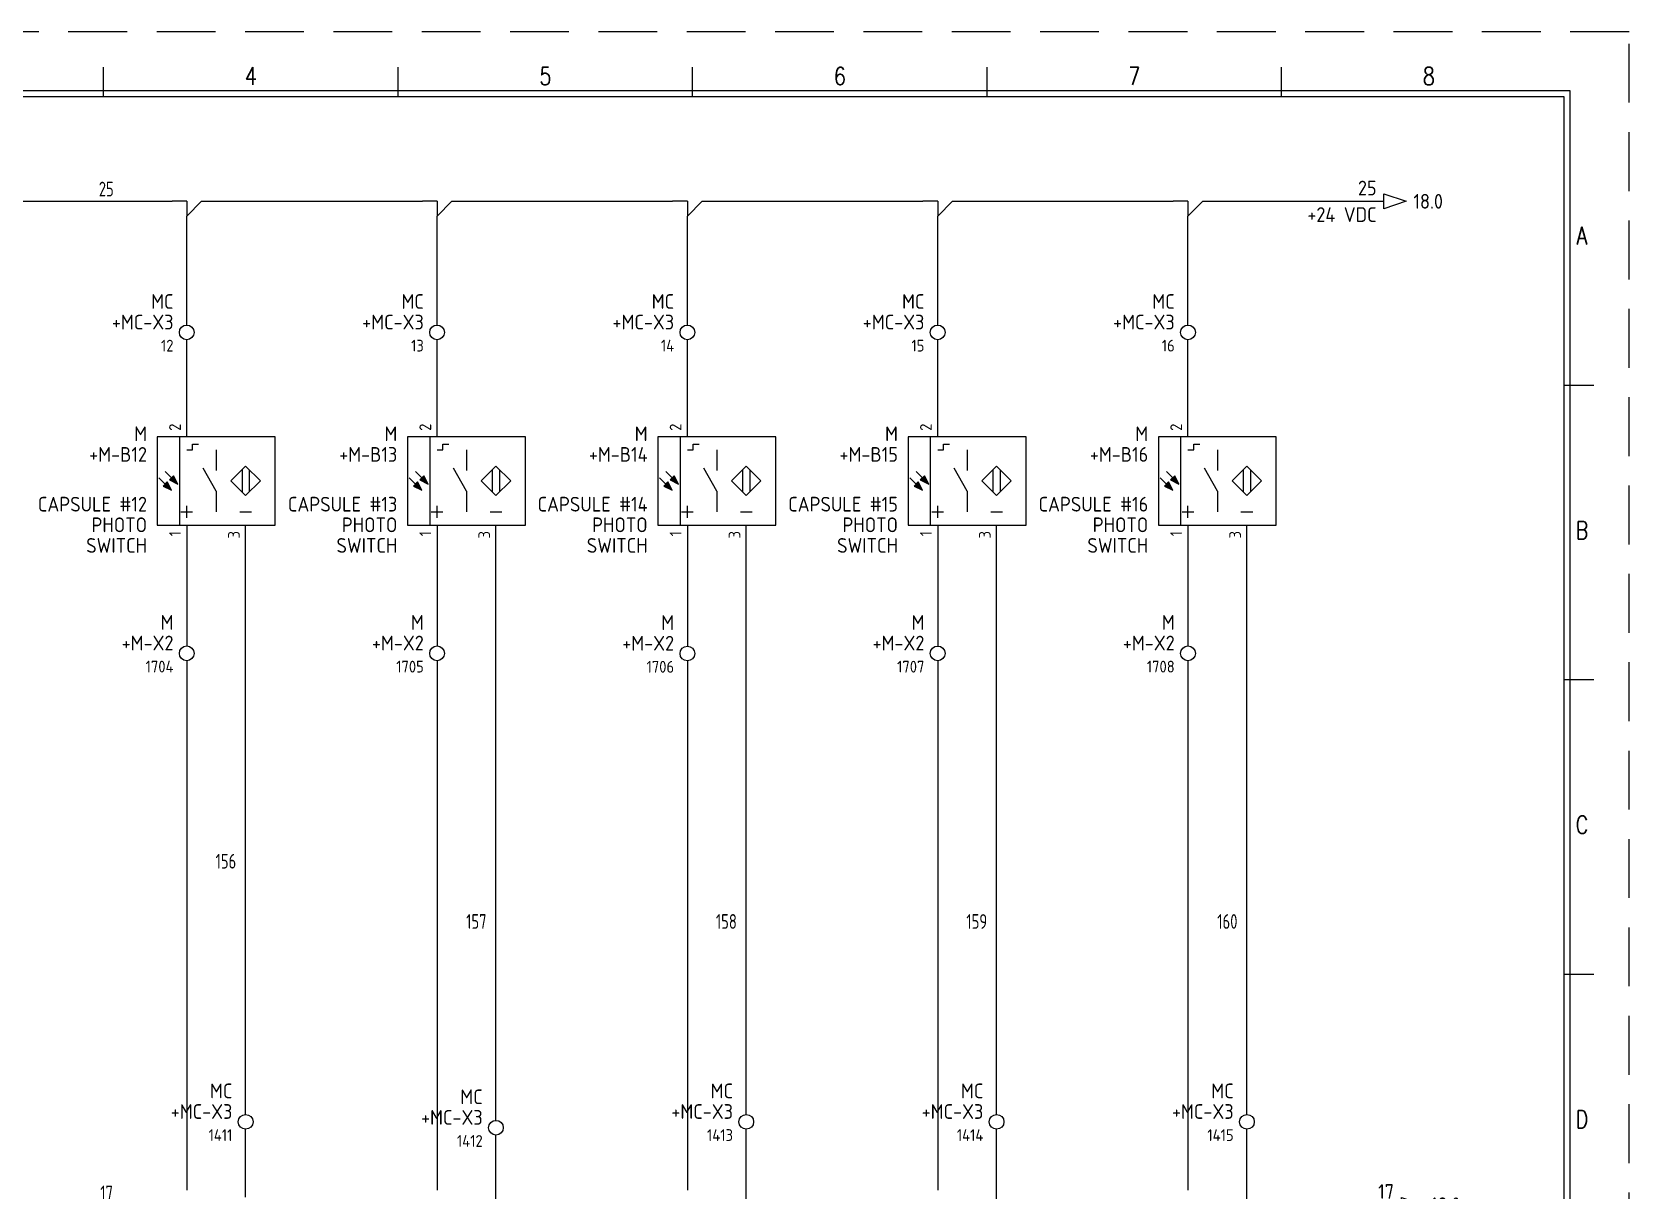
# Model space of a CAD drawing. Header units: millimetres. Extents: x 0 to 420, y 0 to 297.
# Drawn here: x 148.8 to 420, y 100.4 to 297 of the extents above; entities that cross this region are included whole.
import ezdxf
from ezdxf.enums import TextEntityAlignment as Align

# ---------------------------------------------------------------- set-up
doc = ezdxf.new("R2010")
doc.units = ezdxf.units.MM
doc.header["$LTSCALE"] = 10
doc.linetypes.add('DASHEDX2', pattern=[1.5, 1, -0.5])
doc.layers.get('0').update_dxf_attribs({"linetype": 'CONTINUOUS'})
for name, color, linetype in [('BLU_1.0mm^2', 5, 'CONTINUOUS'), ('COMMENT', 4, 'CONTINUOUS'), ('DESC', 150, 'CONTINUOUS'), ('GRN_1.0mm^2', 3, 'CONTINUOUS'), ('GRY_0.5mm^2', 9, 'CONTINUOUS'), ('LOC', 8, 'CONTINUOUS'), ('SYMS', 7, 'CONTINUOUS'), ('TAGS', 150, 'CONTINUOUS'), ('TERMS', 123, 'CONTINUOUS'), ('WIRENO', 72, 'CONTINUOUS'), ('WIREREF', 52, 'CONTINUOUS'), ('XREF', 7, 'CONTINUOUS'), ('ZUWAKU', 7, 'CONTINUOUS')]:
    doc.layers.add(name, color=color, linetype=linetype)
doc.styles.get("Standard").update_dxf_attribs({"font": 'romans', "width": 0.8, "bigfont": 'extfont'})
doc.styles.add('WD_IEC', font='isocp2.shx', dxfattribs={"width": 0.9, "height": 4, "bigfont": 'extfont2.shx'})

# ---------------------------------------------------------------- blocks, each defined once
blk = doc.blocks.new('HA1S1')
blk.add_lwpolyline([(0, 1.25), (3.75, 0), (0, -1.25)], close=True)
at = {"style": 'WD_IEC'}
for tag, height, flags, p in [('WIRENO', 2.5, 8, (-1.25, 1)), ('SIGCODE', 1, 1, (5, 1.8))]:
    blk.add_attdef(tag, text='', height=height, dxfattribs=dict(at, flags=flags)).set_placement(p, align=Align.RIGHT)
at = {"style": 'WD_IEC', "flags": 1}
blk.add_attdef('X4TERM01', (0, 0), '', height=0.32, dxfattribs=at)
at = {"style": 'WD_IEC'}
blk.add_attdef('XREF', text='', height=2.5, dxfattribs=at).set_placement((5, 0), align=Align.MIDDLE_LEFT)
blk.add_attdef('DESC1', text='', height=2.5, dxfattribs=at).set_placement((-1.25, -1), align=Align.TOP_RIGHT)
blk = doc.blocks.new('VPX11PE3R')
for p, q in [((-1.25, 7.5), (-1.25, -7.5)), ((1, 5.25), (1, 6.25)), ((1, 6.25), (2, 6.25)), ((0, 5.25), (1, 5.25)), ((5, 5.25), (5, 1.75)), ((-3.66, -0.53), (-4.72, 0.53)), ((-2.59, 0.53), (-3.66, 1.59)), ((-2.24, 0.88), (-2.95, 0.18)), ((-2.95, 0.18), (-1.53, -0.53)), ((-1.53, -0.53), (-2.24, 0.88)), ((5, -1.75), (2.81, 2.19)), ((9.38, 1.87), (9.38, -1.88)), ((10.62, 1.87), (10.62, -1.88)), ((-3.3, -0.18), (-4.01, -0.88)), ((-4.01, -0.88), (-2.59, -1.59)), ((-2.59, -1.59), (-3.3, -0.18)), ((5, -1.75), (5, -5.25)), ((-1, -5.25), (1, -5.25)), ((0, -6.25), (0, -4.25)), ((9, -5.25), (11, -5.25))]:
    blk.add_line(p, q)
for points in [[(-5, -7.5), (15, -7.5), (15, 7.5), (-5, 7.5)], [(10, 2.5), (12.5, 0), (10, -2.5), (7.5, 0)]]:
    blk.add_lwpolyline(points, close=True)
for points in [[(-2.24, 0.88), (-2.95, 0.18), (-1.53, -0.53)], [(-3.3, -0.18), (-4.01, -0.88), (-2.59, -1.59)]]:
    blk.add_solid(points)
at = {"style": 'WD_IEC'}
blk.add_attdef('TERM02', (-1, 8.5), '', height=2, rotation=90, dxfattribs=at)
for tag, p in [('INST', (-6.75, 10.25)), ('LOC', (-6.75, 6.75)), ('TAG1', (-6.75, 3.25)), ('DESC1', (-6.75, -5.2)), ('DESC2', (-6.75, -8.7)), ('DESC3', (-6.75, -12.2))]:
    blk.add_attdef(tag, text='', height=2.5, dxfattribs=at).set_placement(p, align=Align.RIGHT)
at = {"style": 'WD_IEC', "flags": 1}
for tag, p, height in [('X2TERM02', (0, 7.5), 0.32), ('MFG', (17.75, 6.5), 1.5), ('CAT', (17.75, 4), 1.5), ('ASSYCODE', (16, -4), 1), ('FAMILY', (16, -5.5), 1), ('X8TERM01', (0, -7.5), 0.32), ('X8TERM03', (10, -7.5), 0.32), ('CATDESC', (16, -7), 1)]:
    blk.add_attdef(tag, p, '', height=height, dxfattribs=at)
at = {"lineweight": 15, "style": 'WD_IEC'}
blk.add_attdef('XREF', text='', height=2.5, dxfattribs=at).set_placement((-6.75, -1.35), align=Align.RIGHT)
at = {"style": 'WD_IEC'}
for tag, p in [('TERM01', (-1, -8.5)), ('TERM03', (9, -8.5))]:
    blk.add_attdef(tag, text='', height=2, rotation=90, dxfattribs=at).set_placement(p, align=Align.RIGHT)
blk = doc.blocks.new('VT0002')
blk.add_circle((0, 0), 1.25)
at = {"style": 'WD_IEC', "flags": 1}
for tag, p, height in [('ASSYCODE', (2.75, 10.75), 1), ('CATDESC', (2.75, 9.25), 1), ('MFG', (2.75, 7.25), 1.5), ('CAT', (2.75, 4.75), 1.5), ('X4TERM01', (-1.25, 0), 0.32), ('X4PIN01', (-1.25, 1), 0.4), ('X4TERMDESC01', (-1.25, 0.5), 0.4), ('X2TERM01', (0, 1.25), 0.32), ('X2PIN01', (0, 2.25), 0.4), ('X2TERMDESC01', (0, 1.75), 0.4), ('X8PIN01', (0, -0.25), 0.4), ('X1TERM01', (1.25, 0), 0.32), ('X1PIN01', (1.25, 1), 0.4), ('X1TERMDESC01', (1.25, 0.5), 0.4), ('X8TERM01', (0, -1.25), 0.32), ('X8TERMDESC01', (0, -0.75), 0.4), ('STRIPSEQ', (0, -3), 0.4), ('LINKTERM', (0, -2), 0.4)]:
    blk.add_attdef(tag, p, '', height=height, dxfattribs=at)
at = {"style": 'WD_IEC'}
for tag, p in [('INST', (-2.25, 7.5)), ('LOC', (-2.25, 4))]:
    blk.add_attdef(tag, text='', height=2.5, dxfattribs=at).set_placement(p, align=Align.RIGHT)
at = {"style": 'WD_IEC', "flags": 8}
for tag, height, p in [('TAGSTRIP', 2.5, (-2.25, 0.5)), ('TERM01', 2, (-2.25, -3.25))]:
    blk.add_attdef(tag, text='', height=height, dxfattribs=at).set_placement(p, align=Align.RIGHT)
blk = doc.blocks.new('WD_WNH')
at = {"linetype": 'Continuous', "style": 'WD_IEC', "width": 0.8}
blk.add_attdef('WIRENO', text='', height=2.5, dxfattribs=at).set_placement((0, 0.75), align=Align.CENTER)
at = {"style": 'WD_IEC', "flags": 1}
for tag, p in [('W08USER', (0, 0.375)), ('W04USER', (0, 0.875)), ('W05USER', (0, 0.75)), ('W09USER', (0, 0.25)), ('W03USER', (0, 1)), ('W06USER', (0, 0.625)), ('W07USER', (0, 0.5)), ('W02USER', (0, 1.125)), ('W01USER', (0, 1.25)), ('W10USER', (0, 0.125))]:
    blk.add_attdef(tag, text='', height=0.08, dxfattribs=at).set_placement(p, align=Align.CENTER)
blk = doc.blocks.new('WD_WNV')
at = {"linetype": 'Continuous', "style": 'WD_IEC', "width": 0.8}
blk.add_attdef('WIRENO', text='', height=2.5, dxfattribs=at).set_placement((-1.6, 0), align=Align.MIDDLE_RIGHT)
at = {"style": 'WD_IEC', "flags": 1}
for tag, p in [('W08USER', (-1, 0.375)), ('W04USER', (-1, 0.875)), ('W05USER', (-1, 0.75)), ('W09USER', (-1, 0.25)), ('W03USER', (-1, 1)), ('W06USER', (-1, 0.625)), ('W07USER', (-1, 0.5)), ('W02USER', (-1, 1.125)), ('W01USER', (-1, 1.25)), ('W10USER', (-1, 0.125))]:
    blk.add_attdef(tag, text='', height=0.08, dxfattribs=at).set_placement(p, align=Align.CENTER)
blk = doc.blocks.new('JIS_border_a3(L)')
at = {"layer": 'ZUWAKU', "color": 5, "linetype": 'DASHEDX2'}
for p, q in [((420, 297), (0, 297)), ((420, 0), (420, 297))]:
    blk.add_line(p, q, dxfattribs=at)
at = {"layer": 'ZUWAKU'}
for p, q in [((161, 286), (161, 291)), ((211, 286), (211, 291)), ((261, 286), (261, 291)), ((311, 286), (311, 291)), ((361, 286), (361, 291)), ((414, 237), (409, 237)), ((414, 187), (409, 187)), ((414, 137), (409, 137))]:
    blk.add_line(p, q, dxfattribs=at)
at = {"layer": 'ZUWAKU', "color": 5}
for p, q in [((410, 287), (10, 287)), ((409, 286), (11, 286)), ((409, 11), (409, 286)), ((410, 10), (410, 287))]:
    blk.add_line(p, q, dxfattribs=at)
at = {"layer": 'COMMENT', "width": 0.8}
for s, p in [('4', (186, 289.5)), ('5', (236, 289.5)), ('6', (286, 289.5)), ('7', (336, 289.5)), ('8', (386, 289.5)), ('A', (412, 262.43)), ('B', (412, 212.43)), ('C', (412, 162.43)), ('D', (412, 112.43))]:
    blk.add_text(s, height=3, dxfattribs=at).set_placement(p, align=Align.MIDDLE)
blk = doc.blocks.new('HT0_184')
for p, q in [((0, 0), (-2.5, 0)), ((0, 0), (0, -2.5)), ((0, -2.5), (2.5, 0))]:
    blk.add_line(p, q)
at = {"style": 'WD_IEC', "flags": 1}
for tag, p in [('X4TERM01', (-2.5, 0)), ('X1TERM01', (2.5, 0)), ('X8TERM01', (0, -2.5)), ('WDWSEQ', (1.53, -1.26))]:
    blk.add_attdef(tag, p, '', height=0.4, dxfattribs=at)

msp = doc.modelspace()

# ---------------------------------------------------------------- linework, layer by layer
at = {"layer": 'BLU_1.0mm^2', "ltscale": 4}
for p, q in [((135.07, 268.25), (172.61, 268.25)), ((177.61, 268.25), (215.11, 268.25)), ((220.11, 268.25), (257.61, 268.25)), ((262.61, 268.25), (300.11, 268.25)), ((305.11, 268.25), (342.61, 268.25)), ((347.61, 268.25), (378.38, 268.25)), ((175.11, 247.25), (175.11, 265.75)), ((217.61, 247.25), (217.61, 265.75)), ((260.11, 247.25), (260.11, 265.75)), ((302.61, 247.25), (302.61, 265.75)), ((345.11, 247.25), (345.11, 265.75)), ((175.11, 228.29), (175.11, 244.75)), ((217.61, 228.29), (217.61, 244.75)), ((260.11, 228.29), (260.11, 244.75)), ((302.61, 228.29), (302.61, 244.75)), ((345.11, 228.29), (345.11, 244.75)), ((175.11, 213.29), (175.11, 192.77)), ((185.11, 113.25), (185.11, 213.29)), ((217.61, 213.29), (217.61, 192.77)), ((260.11, 213.29), (260.11, 192.74)), ((302.61, 213.29), (302.61, 192.76)), ((345.11, 213.29), (345.11, 192.77))]:
    msp.add_line(p, q, dxfattribs=at)
at = {"layer": 'BLU_1.0mm^2'}
for p, q in [((227.61, 112.25), (227.61, 213.29)), ((270.11, 113.25), (270.11, 213.29)), ((312.61, 113.25), (312.61, 213.29)), ((355.11, 113.25), (355.11, 213.29))]:
    msp.add_line(p, q, dxfattribs=at)
at = {"layer": 'GRN_1.0mm^2'}
for p, q in [((175.11, 190.27), (175.11, 100.42)), ((260.11, 190.24), (260.11, 100.42))]:
    msp.add_line(p, q, dxfattribs=at)
at = {"layer": 'GRN_1.0mm^2', "ltscale": 4}
for p, q in [((217.61, 190.27), (217.61, 100.42)), ((302.61, 190.26), (302.61, 100.42)), ((345.11, 190.27), (345.11, 100.42))]:
    msp.add_line(p, q, dxfattribs=at)
at = {"layer": 'GRY_0.5mm^2', "ltscale": 4}
msp.add_line((185.11, 99.19), (185.11, 110.75), dxfattribs=at)
at = {"layer": 'GRY_0.5mm^2'}
for p, q in [((227.61, 78.74), (227.61, 109.75)), ((270.11, 78.74), (270.11, 110.75)), ((312.61, 78.74), (312.61, 110.75)), ((355.11, 78.74), (355.11, 110.75))]:
    msp.add_line(p, q, dxfattribs=at)

# ---------------------------------------------------------------- block references
msp.add_blockref('JIS_border_a3(L)', (0, 0))
at = {"layer": 'BLU_1.0mm^2'}
for p in [(175.11, 268.25), (217.61, 268.25), (260.11, 268.25), (302.61, 268.25), (345.11, 268.25)]:
    msp.add_blockref('HT0_184', p, dxfattribs=at)
at = {"layer": 'SYMS', "ltscale": 4}
ref = msp.add_blockref('HA1S1', (378.38, 268.25), dxfattribs=at)
ref.add_attrib('WIRENO', '25', dxfattribs={"layer": 'WIREREF', "height": 2.5, "style": 'WD_IEC', "flags": 8}).set_placement((377.13, 269.25), align=Align.RIGHT)
ref.add_attrib('DESC1', '+24 VDC', dxfattribs={"layer": 'DESC', "height": 2.5, "style": 'WD_IEC'}).set_placement((377.13, 267.25), align=Align.TOP_RIGHT)
ref.add_attrib('XREF', '18.0', dxfattribs={"layer": 'XREF', "height": 2.5, "style": 'WD_IEC'}).set_placement((383.38, 268.25), align=Align.MIDDLE_LEFT)
at = {"layer": 'SYMS'}
ref = msp.add_blockref('VT0002', (175.11, 246), dxfattribs=at)
ref.add_attrib('TAGSTRIP', '+MC-X3', dxfattribs={"layer": 'TAGS', "height": 2.5, "style": 'WD_IEC', "flags": 8}).set_placement((172.86, 246.5), align=Align.RIGHT)
ref.add_attrib('LOC', 'MC', dxfattribs={"layer": 'LOC', "height": 2.5, "style": 'WD_IEC'}).set_placement((172.86, 250), align=Align.RIGHT)
ref.add_attrib('TERM01', '12', dxfattribs={"layer": 'TERMS', "height": 2, "style": 'WD_IEC', "flags": 8}).set_placement((172.86, 242.75), align=Align.RIGHT)
ref = msp.add_blockref('VT0002', (217.61, 246), dxfattribs=at)
ref.add_attrib('TAGSTRIP', '+MC-X3', dxfattribs={"layer": 'TAGS', "height": 2.5, "style": 'WD_IEC', "flags": 8}).set_placement((215.36, 246.5), align=Align.RIGHT)
ref.add_attrib('LOC', 'MC', dxfattribs={"layer": 'LOC', "height": 2.5, "style": 'WD_IEC'}).set_placement((215.36, 250), align=Align.RIGHT)
ref.add_attrib('TERM01', '13', dxfattribs={"layer": 'TERMS', "height": 2, "style": 'WD_IEC', "flags": 8}).set_placement((215.36, 242.75), align=Align.RIGHT)
ref = msp.add_blockref('VT0002', (260.11, 246), dxfattribs=at)
ref.add_attrib('TAGSTRIP', '+MC-X3', dxfattribs={"layer": 'TAGS', "height": 2.5, "style": 'WD_IEC', "flags": 8}).set_placement((257.86, 246.5), align=Align.RIGHT)
ref.add_attrib('LOC', 'MC', dxfattribs={"layer": 'LOC', "height": 2.5, "style": 'WD_IEC'}).set_placement((257.86, 250), align=Align.RIGHT)
ref.add_attrib('TERM01', '14', dxfattribs={"layer": 'TERMS', "height": 2, "style": 'WD_IEC', "flags": 8}).set_placement((257.86, 242.75), align=Align.RIGHT)
ref = msp.add_blockref('VT0002', (302.61, 246), dxfattribs=at)
ref.add_attrib('TAGSTRIP', '+MC-X3', dxfattribs={"layer": 'TAGS', "height": 2.5, "style": 'WD_IEC', "flags": 8}).set_placement((300.36, 246.5), align=Align.RIGHT)
ref.add_attrib('LOC', 'MC', dxfattribs={"layer": 'LOC', "height": 2.5, "style": 'WD_IEC'}).set_placement((300.36, 250), align=Align.RIGHT)
ref.add_attrib('TERM01', '15', dxfattribs={"layer": 'TERMS', "height": 2, "style": 'WD_IEC', "flags": 8}).set_placement((300.36, 242.75), align=Align.RIGHT)
ref = msp.add_blockref('VT0002', (345.11, 246), dxfattribs=at)
ref.add_attrib('TAGSTRIP', '+MC-X3', dxfattribs={"layer": 'TAGS', "height": 2.5, "style": 'WD_IEC', "flags": 8}).set_placement((342.86, 246.5), align=Align.RIGHT)
ref.add_attrib('LOC', 'MC', dxfattribs={"layer": 'LOC', "height": 2.5, "style": 'WD_IEC'}).set_placement((342.86, 250), align=Align.RIGHT)
ref.add_attrib('TERM01', '16', dxfattribs={"layer": 'TERMS', "height": 2, "style": 'WD_IEC', "flags": 8}).set_placement((342.86, 242.75), align=Align.RIGHT)
at = {"layer": 'SYMS', "ltscale": 4}
ref = msp.add_blockref('VPX11PE3R', (175.11, 220.79), dxfattribs=at)
ref.add_attrib('TAG1', '+M-B12', dxfattribs={"layer": 'TAGS', "height": 2.5, "style": 'WD_IEC'}).set_placement((168.36, 224.04), align=Align.RIGHT)
ref.add_attrib('LOC', 'M', dxfattribs={"layer": 'LOC', "height": 2.5, "style": 'WD_IEC'}).set_placement((168.36, 227.54), align=Align.RIGHT)
ref.add_attrib('DESC1', 'CAPSULE #12', dxfattribs={"layer": 'DESC', "height": 2.5, "style": 'WD_IEC'}).set_placement((168.36, 215.59), align=Align.RIGHT)
ref.add_attrib('DESC2', 'PHOTO', dxfattribs={"layer": 'DESC', "height": 2.5, "style": 'WD_IEC'}).set_placement((168.36, 212.09), align=Align.RIGHT)
ref.add_attrib('DESC3', 'SWITCH', dxfattribs={"layer": 'DESC', "height": 2.5, "style": 'WD_IEC'}).set_placement((168.36, 208.59), align=Align.RIGHT)
ref.add_attrib('TERM01', '1', dxfattribs={"layer": 'TERMS', "height": 2, "rotation": 90, "style": 'WD_IEC'}).set_placement((174.11, 212.29), align=Align.RIGHT)
ref.add_attrib('TERM02', '2', (174.11, 229.29), dxfattribs={"layer": 'TERMS', "height": 2, "rotation": 90, "style": 'WD_IEC'})
ref.add_attrib('TERM03', '3', dxfattribs={"layer": 'TERMS', "height": 2, "rotation": 90, "style": 'WD_IEC'}).set_placement((184.11, 212.29), align=Align.RIGHT)
ref = msp.add_blockref('VPX11PE3R', (217.61, 220.79), dxfattribs=at)
ref.add_attrib('TAG1', '+M-B13', dxfattribs={"layer": 'TAGS', "height": 2.5, "style": 'WD_IEC'}).set_placement((210.86, 224.04), align=Align.RIGHT)
ref.add_attrib('LOC', 'M', dxfattribs={"layer": 'LOC', "height": 2.5, "style": 'WD_IEC'}).set_placement((210.86, 227.54), align=Align.RIGHT)
ref.add_attrib('DESC1', 'CAPSULE #13', dxfattribs={"layer": 'DESC', "height": 2.5, "style": 'WD_IEC'}).set_placement((210.86, 215.59), align=Align.RIGHT)
ref.add_attrib('DESC2', 'PHOTO', dxfattribs={"layer": 'DESC', "height": 2.5, "style": 'WD_IEC'}).set_placement((210.86, 212.09), align=Align.RIGHT)
ref.add_attrib('DESC3', 'SWITCH', dxfattribs={"layer": 'DESC', "height": 2.5, "style": 'WD_IEC'}).set_placement((210.86, 208.59), align=Align.RIGHT)
ref.add_attrib('TERM01', '1', dxfattribs={"layer": 'TERMS', "height": 2, "rotation": 90, "style": 'WD_IEC'}).set_placement((216.61, 212.29), align=Align.RIGHT)
ref.add_attrib('TERM02', '2', (216.61, 229.29), dxfattribs={"layer": 'TERMS', "height": 2, "rotation": 90, "style": 'WD_IEC'})
ref.add_attrib('TERM03', '3', dxfattribs={"layer": 'TERMS', "height": 2, "rotation": 90, "style": 'WD_IEC'}).set_placement((226.61, 212.29), align=Align.RIGHT)
ref = msp.add_blockref('VPX11PE3R', (260.11, 220.79), dxfattribs=at)
ref.add_attrib('TAG1', '+M-B14', dxfattribs={"layer": 'TAGS', "height": 2.5, "style": 'WD_IEC'}).set_placement((253.36, 224.04), align=Align.RIGHT)
ref.add_attrib('LOC', 'M', dxfattribs={"layer": 'LOC', "height": 2.5, "style": 'WD_IEC'}).set_placement((253.36, 227.54), align=Align.RIGHT)
ref.add_attrib('DESC1', 'CAPSULE #14', dxfattribs={"layer": 'DESC', "height": 2.5, "style": 'WD_IEC'}).set_placement((253.36, 215.59), align=Align.RIGHT)
ref.add_attrib('DESC2', 'PHOTO', dxfattribs={"layer": 'DESC', "height": 2.5, "style": 'WD_IEC'}).set_placement((253.36, 212.09), align=Align.RIGHT)
ref.add_attrib('DESC3', 'SWITCH', dxfattribs={"layer": 'DESC', "height": 2.5, "style": 'WD_IEC'}).set_placement((253.36, 208.59), align=Align.RIGHT)
ref.add_attrib('TERM01', '1', dxfattribs={"layer": 'TERMS', "height": 2, "rotation": 90, "style": 'WD_IEC'}).set_placement((259.11, 212.29), align=Align.RIGHT)
ref.add_attrib('TERM02', '2', (259.11, 229.29), dxfattribs={"layer": 'TERMS', "height": 2, "rotation": 90, "style": 'WD_IEC'})
ref.add_attrib('TERM03', '3', dxfattribs={"layer": 'TERMS', "height": 2, "rotation": 90, "style": 'WD_IEC'}).set_placement((269.11, 212.29), align=Align.RIGHT)
ref = msp.add_blockref('VPX11PE3R', (302.61, 220.79), dxfattribs=at)
ref.add_attrib('TAG1', '+M-B15', dxfattribs={"layer": 'TAGS', "height": 2.5, "style": 'WD_IEC'}).set_placement((295.86, 224.04), align=Align.RIGHT)
ref.add_attrib('LOC', 'M', dxfattribs={"layer": 'LOC', "height": 2.5, "style": 'WD_IEC'}).set_placement((295.86, 227.54), align=Align.RIGHT)
ref.add_attrib('DESC1', 'CAPSULE #15', dxfattribs={"layer": 'DESC', "height": 2.5, "style": 'WD_IEC'}).set_placement((295.86, 215.59), align=Align.RIGHT)
ref.add_attrib('DESC2', 'PHOTO', dxfattribs={"layer": 'DESC', "height": 2.5, "style": 'WD_IEC'}).set_placement((295.86, 212.09), align=Align.RIGHT)
ref.add_attrib('DESC3', 'SWITCH', dxfattribs={"layer": 'DESC', "height": 2.5, "style": 'WD_IEC'}).set_placement((295.86, 208.59), align=Align.RIGHT)
ref.add_attrib('TERM01', '1', dxfattribs={"layer": 'TERMS', "height": 2, "rotation": 90, "style": 'WD_IEC'}).set_placement((301.61, 212.29), align=Align.RIGHT)
ref.add_attrib('TERM02', '2', (301.61, 229.29), dxfattribs={"layer": 'TERMS', "height": 2, "rotation": 90, "style": 'WD_IEC'})
ref.add_attrib('TERM03', '3', dxfattribs={"layer": 'TERMS', "height": 2, "rotation": 90, "style": 'WD_IEC'}).set_placement((311.61, 212.29), align=Align.RIGHT)
ref = msp.add_blockref('VPX11PE3R', (345.11, 220.79), dxfattribs=at)
ref.add_attrib('TAG1', '+M-B16', dxfattribs={"layer": 'TAGS', "height": 2.5, "style": 'WD_IEC'}).set_placement((338.36, 224.04), align=Align.RIGHT)
ref.add_attrib('LOC', 'M', dxfattribs={"layer": 'LOC', "height": 2.5, "style": 'WD_IEC'}).set_placement((338.36, 227.54), align=Align.RIGHT)
ref.add_attrib('DESC1', 'CAPSULE #16', dxfattribs={"layer": 'DESC', "height": 2.5, "style": 'WD_IEC'}).set_placement((338.36, 215.59), align=Align.RIGHT)
ref.add_attrib('DESC2', 'PHOTO', dxfattribs={"layer": 'DESC', "height": 2.5, "style": 'WD_IEC'}).set_placement((338.36, 212.09), align=Align.RIGHT)
ref.add_attrib('DESC3', 'SWITCH', dxfattribs={"layer": 'DESC', "height": 2.5, "style": 'WD_IEC'}).set_placement((338.36, 208.59), align=Align.RIGHT)
ref.add_attrib('TERM01', '1', dxfattribs={"layer": 'TERMS', "height": 2, "rotation": 90, "style": 'WD_IEC'}).set_placement((344.11, 212.29), align=Align.RIGHT)
ref.add_attrib('TERM02', '2', (344.11, 229.29), dxfattribs={"layer": 'TERMS', "height": 2, "rotation": 90, "style": 'WD_IEC'})
ref.add_attrib('TERM03', '3', dxfattribs={"layer": 'TERMS', "height": 2, "rotation": 90, "style": 'WD_IEC'}).set_placement((354.11, 212.29), align=Align.RIGHT)
ref = msp.add_blockref('VT0002', (175.11, 191.52), dxfattribs=at)
ref.add_attrib('TAGSTRIP', '+M-X2', dxfattribs={"layer": 'TAGS', "height": 2.5, "style": 'WD_IEC', "flags": 8}).set_placement((172.86, 192.02), align=Align.RIGHT)
ref.add_attrib('LOC', 'M', dxfattribs={"layer": 'LOC', "height": 2.5, "style": 'WD_IEC'}).set_placement((172.86, 195.52), align=Align.RIGHT)
ref.add_attrib('TERM01', '1704', dxfattribs={"layer": 'TERMS', "height": 2, "style": 'WD_IEC', "flags": 8}).set_placement((172.86, 188.27), align=Align.RIGHT)
ref = msp.add_blockref('VT0002', (217.61, 191.52), dxfattribs=at)
ref.add_attrib('TAGSTRIP', '+M-X2', dxfattribs={"layer": 'TAGS', "height": 2.5, "style": 'WD_IEC', "flags": 8}).set_placement((215.36, 192.02), align=Align.RIGHT)
ref.add_attrib('LOC', 'M', dxfattribs={"layer": 'LOC', "height": 2.5, "style": 'WD_IEC'}).set_placement((215.36, 195.52), align=Align.RIGHT)
ref.add_attrib('TERM01', '1705', dxfattribs={"layer": 'TERMS', "height": 2, "style": 'WD_IEC', "flags": 8}).set_placement((215.36, 188.27), align=Align.RIGHT)
ref = msp.add_blockref('VT0002', (260.11, 191.49), dxfattribs=at)
ref.add_attrib('TAGSTRIP', '+M-X2', dxfattribs={"layer": 'TAGS', "height": 2.5, "style": 'WD_IEC', "flags": 8}).set_placement((257.86, 191.99), align=Align.RIGHT)
ref.add_attrib('LOC', 'M', dxfattribs={"layer": 'LOC', "height": 2.5, "style": 'WD_IEC'}).set_placement((257.86, 195.49), align=Align.RIGHT)
ref.add_attrib('TERM01', '1706', dxfattribs={"layer": 'TERMS', "height": 2, "style": 'WD_IEC', "flags": 8}).set_placement((257.86, 188.24), align=Align.RIGHT)
ref = msp.add_blockref('VT0002', (302.61, 191.51), dxfattribs=at)
ref.add_attrib('TAGSTRIP', '+M-X2', dxfattribs={"layer": 'TAGS', "height": 2.5, "style": 'WD_IEC', "flags": 8}).set_placement((300.36, 192.01), align=Align.RIGHT)
ref.add_attrib('LOC', 'M', dxfattribs={"layer": 'LOC', "height": 2.5, "style": 'WD_IEC'}).set_placement((300.36, 195.51), align=Align.RIGHT)
ref.add_attrib('TERM01', '1707', dxfattribs={"layer": 'TERMS', "height": 2, "style": 'WD_IEC', "flags": 8}).set_placement((300.36, 188.26), align=Align.RIGHT)
ref = msp.add_blockref('VT0002', (345.11, 191.52), dxfattribs=at)
ref.add_attrib('TAGSTRIP', '+M-X2', dxfattribs={"layer": 'TAGS', "height": 2.5, "style": 'WD_IEC', "flags": 8}).set_placement((342.86, 192.02), align=Align.RIGHT)
ref.add_attrib('LOC', 'M', dxfattribs={"layer": 'LOC', "height": 2.5, "style": 'WD_IEC'}).set_placement((342.86, 195.52), align=Align.RIGHT)
ref.add_attrib('TERM01', '1708', dxfattribs={"layer": 'TERMS', "height": 2, "style": 'WD_IEC', "flags": 8}).set_placement((342.86, 188.27), align=Align.RIGHT)
at = {"layer": 'SYMS'}
ref = msp.add_blockref('VT0002', (185.11, 112), dxfattribs=at)
ref.add_attrib('TAGSTRIP', '+MC-X3', dxfattribs={"layer": 'TAGS', "height": 2.5, "style": 'WD_IEC', "flags": 8}).set_placement((182.86, 112.5), align=Align.RIGHT)
ref.add_attrib('LOC', 'MC', dxfattribs={"layer": 'LOC', "height": 2.5, "style": 'WD_IEC'}).set_placement((182.86, 116), align=Align.RIGHT)
ref.add_attrib('TERM01', '1411', dxfattribs={"layer": 'TERMS', "height": 2, "style": 'WD_IEC', "flags": 8}).set_placement((182.86, 108.75), align=Align.RIGHT)
ref = msp.add_blockref('VT0002', (227.61, 111), dxfattribs=at)
ref.add_attrib('TAGSTRIP', '+MC-X3', dxfattribs={"layer": 'TAGS', "height": 2.5, "style": 'WD_IEC', "flags": 8}).set_placement((225.36, 111.5), align=Align.RIGHT)
ref.add_attrib('LOC', 'MC', dxfattribs={"layer": 'LOC', "height": 2.5, "style": 'WD_IEC'}).set_placement((225.36, 115), align=Align.RIGHT)
ref.add_attrib('TERM01', '1412', dxfattribs={"layer": 'TERMS', "height": 2, "style": 'WD_IEC', "flags": 8}).set_placement((225.36, 107.75), align=Align.RIGHT)
ref = msp.add_blockref('VT0002', (270.11, 112), dxfattribs=at)
ref.add_attrib('TAGSTRIP', '+MC-X3', dxfattribs={"layer": 'TAGS', "height": 2.5, "style": 'WD_IEC', "flags": 8}).set_placement((267.86, 112.5), align=Align.RIGHT)
ref.add_attrib('LOC', 'MC', dxfattribs={"layer": 'LOC', "height": 2.5, "style": 'WD_IEC'}).set_placement((267.86, 116), align=Align.RIGHT)
ref.add_attrib('TERM01', '1413', dxfattribs={"layer": 'TERMS', "height": 2, "style": 'WD_IEC', "flags": 8}).set_placement((267.86, 108.75), align=Align.RIGHT)
ref = msp.add_blockref('VT0002', (312.61, 112), dxfattribs=at)
ref.add_attrib('TAGSTRIP', '+MC-X3', dxfattribs={"layer": 'TAGS', "height": 2.5, "style": 'WD_IEC', "flags": 8}).set_placement((310.36, 112.5), align=Align.RIGHT)
ref.add_attrib('LOC', 'MC', dxfattribs={"layer": 'LOC', "height": 2.5, "style": 'WD_IEC'}).set_placement((310.36, 116), align=Align.RIGHT)
ref.add_attrib('TERM01', '1414', dxfattribs={"layer": 'TERMS', "height": 2, "style": 'WD_IEC', "flags": 8}).set_placement((310.36, 108.75), align=Align.RIGHT)
ref = msp.add_blockref('VT0002', (355.11, 112), dxfattribs=at)
ref.add_attrib('TAGSTRIP', '+MC-X3', dxfattribs={"layer": 'TAGS', "height": 2.5, "style": 'WD_IEC', "flags": 8}).set_placement((352.86, 112.5), align=Align.RIGHT)
ref.add_attrib('LOC', 'MC', dxfattribs={"layer": 'LOC', "height": 2.5, "style": 'WD_IEC'}).set_placement((352.86, 116), align=Align.RIGHT)
ref.add_attrib('TERM01', '1415', dxfattribs={"layer": 'TERMS', "height": 2, "style": 'WD_IEC', "flags": 8}).set_placement((352.86, 108.75), align=Align.RIGHT)
at = {"layer": 'SYMS', "ltscale": 4}
ref = msp.add_blockref('HA1S1', (381.34, 97.92), dxfattribs=at)
ref.add_attrib('WIRENO', '17', dxfattribs={"layer": 'WIREREF', "height": 2.5, "style": 'WD_IEC', "flags": 8}).set_placement((380.09, 98.92), align=Align.RIGHT)
ref.add_attrib('DESC1', '0 VDC', dxfattribs={"layer": 'DESC', "height": 2.5, "style": 'WD_IEC'}).set_placement((380.09, 96.92), align=Align.TOP_RIGHT)
ref.add_attrib('XREF', '18.0', dxfattribs={"layer": 'XREF', "height": 2.5, "style": 'WD_IEC'}).set_placement((386.34, 97.92), align=Align.MIDDLE_LEFT)
at = {"layer": 'WIRENO', "ltscale": 4}
ref = msp.add_blockref('WD_WNH', (161.5, 268.25), dxfattribs=dict(at, xscale=-1, rotation=180))
ref.add_attrib('WIRENO', '25', dxfattribs={"linetype": 'Continuous', "height": 2.5, "style": 'WD_IEC', "width": 0.8}).set_placement((161.44, 269.08), align=Align.CENTER)
ref = msp.add_blockref('WD_WNV', (185.11, 156.24), dxfattribs=at)
ref.add_attrib('WIRENO', '156', dxfattribs={"linetype": 'Continuous', "height": 2.5, "style": 'WD_IEC', "width": 0.8}).set_placement((183.51, 156.24), align=Align.MIDDLE_RIGHT)
ref = msp.add_blockref('WD_WNV', (227.61, 146.01), dxfattribs=at)
ref.add_attrib('WIRENO', '157', dxfattribs={"linetype": 'Continuous', "height": 2.5, "style": 'WD_IEC', "width": 0.8}).set_placement((226.01, 146.01), align=Align.MIDDLE_RIGHT)
ref = msp.add_blockref('WD_WNV', (270.11, 146.01), dxfattribs=at)
ref.add_attrib('WIRENO', '158', dxfattribs={"linetype": 'Continuous', "height": 2.5, "style": 'WD_IEC', "width": 0.8}).set_placement((268.51, 146.01), align=Align.MIDDLE_RIGHT)
ref = msp.add_blockref('WD_WNV', (312.61, 146.01), dxfattribs=at)
ref.add_attrib('WIRENO', '159', dxfattribs={"linetype": 'Continuous', "height": 2.5, "style": 'WD_IEC', "width": 0.8}).set_placement((311.01, 146.01), align=Align.MIDDLE_RIGHT)
ref = msp.add_blockref('WD_WNV', (355.11, 146.01), dxfattribs=at)
ref.add_attrib('WIRENO', '160', dxfattribs={"linetype": 'Continuous', "height": 2.5, "style": 'WD_IEC', "width": 0.8}).set_placement((353.51, 146.01), align=Align.MIDDLE_RIGHT)
ref = msp.add_blockref('WD_WNH', (161.5, 97.92), dxfattribs=at)
ref.add_attrib('WIRENO', '17', dxfattribs={"linetype": 'Continuous', "height": 2.5, "style": 'WD_IEC', "width": 0.8}).set_placement((161.5, 98.67), align=Align.CENTER)

doc.saveas('drawing.dxf')
